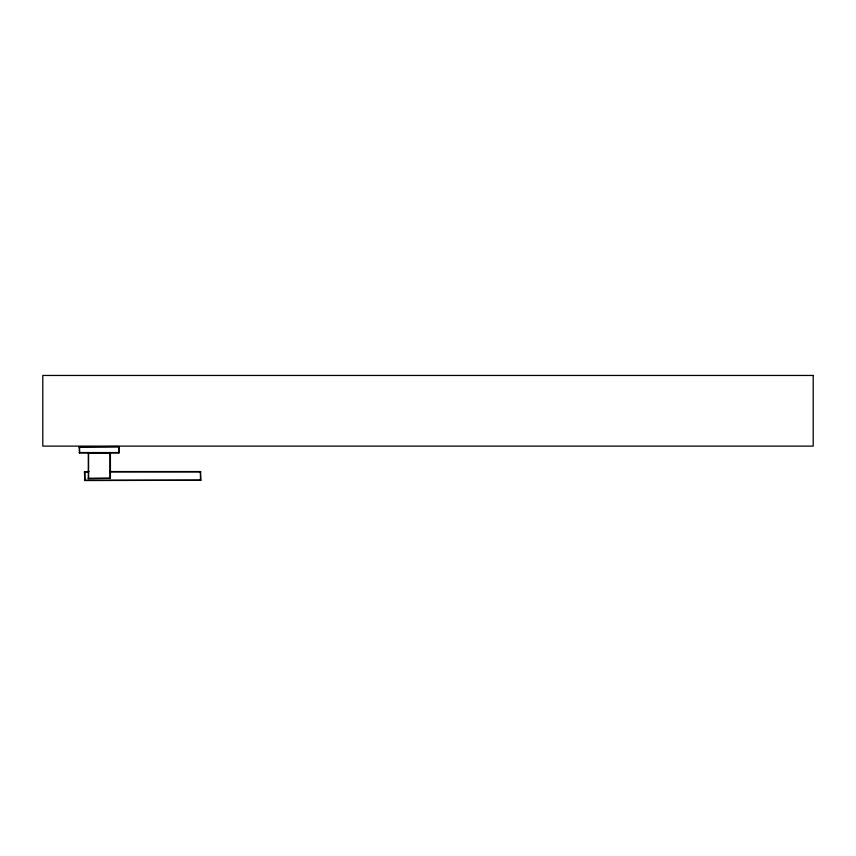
<?xml version="1.0" encoding="UTF-8"?>
<svg xmlns="http://www.w3.org/2000/svg" width="856" height="856" viewBox="0 0 856 856"><rect width="100%" height="100%" fill="white"/><g stroke="black" fill="none" stroke-linecap="round" stroke-linejoin="round"><path stroke-width="1.28" d="M109.964 471.881L110.413 471.239L109.964 471.56M79.062 446.885L118.834 446.5L119.369 446.885L118.834 452.931L79.597 452.931L79.062 446.885L119.369 446.885M88.468 478.622L88.468 452.931L88.468 478.622L110.413 478.301L110.413 453.252L109.964 452.931L109.964 478.622M110.124 471.56L200.443 471.56L200.893 480.227L84.883 480.548L84.434 471.881L88.864 471.56M79.062 452.546L119.369 452.546M88.018 453.252L110.413 453.252M84.434 471.881L88.864 471.881M110.124 471.881L200.893 471.881M88.018 478.301L110.413 478.301M84.434 480.227L200.893 480.227M88.468 471.56L88.018 471.239L88.468 471.881M200.443 471.56L200.443 480.548M118.834 446.5L118.834 452.931M84.883 471.56L84.883 480.548M79.597 446.5L79.597 452.931M813.2 375.452L42.8 375.452L42.8 446.115L813.2 446.115L813.2 375.452"/></g></svg>
